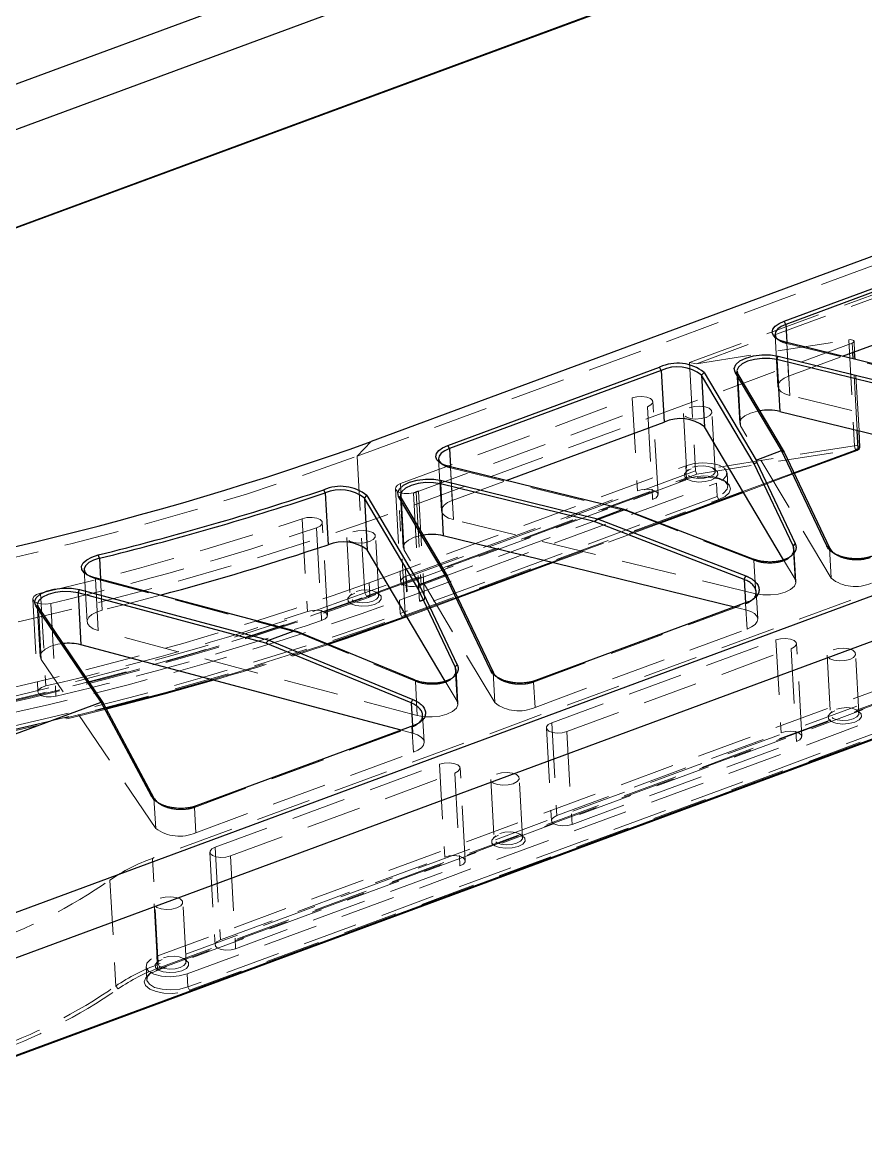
# Model space of a CAD drawing. Header units: millimetres. Extents: x 0 to 420, y 0 to 298.
# Drawn here: x 352.76 to 372.23, y 233.43 to 259.08 of the extents above; entities that cross this region are included whole.
import ezdxf

# ---------------------------------------------------------------- set-up
doc = ezdxf.new("R2010")
doc.units = ezdxf.units.MM
doc.linetypes.add('HIDDEN', pattern=[1.905, 1.27, -0.635])

msp = doc.modelspace()

# ---------------------------------------------------------------- linework, layer by layer
at = {"color": 7, "linetype": 'Continuous', "lineweight": 25}
for p, q in [((350.11822, 256.73573), (389.04266, 271.11281)), ((389.10889, 270.0835), (347.67504, 254.77955)), ((389.1993, 267.84489), (347.76545, 252.54093)), ((347.7976, 252.57425), (389.23145, 267.8782)), ((396.44587, 262.56396), (360.80867, 249.40105)), ((370.34701, 252.18222), (375.24096, 253.98984)), ((375.27906, 253.91604), (370.38512, 252.10842)), ((371.69553, 251.37171), (375.34554, 252.71988)), ((370.38512, 252.10842), (370.34701, 252.18222)), ((350.11822, 237.62168), (389.04266, 251.99876)), ((370.38512, 252.10842), (370.40854, 251.68696)), ((374.39612, 250.7102), (370.37642, 251.69483)), ((371.94081, 251.31163), (371.93261, 251.45928)), ((371.98489, 251.30083), (371.97521, 251.47502)), ((370.18065, 251.2951), (370.21013, 251.37273)), ((370.18065, 251.2951), (370.24713, 250.09894)), ((373.75295, 250.42007), (370.18065, 251.2951)), ((370.21013, 251.37273), (373.78583, 250.49686)), ((389.10889, 250.96946), (347.67504, 235.6655)), ((362.58014, 249.31346), (367.47308, 251.12071)), ((367.51119, 251.04691), (362.61825, 249.23966)), ((367.51119, 251.04691), (367.47308, 251.12071)), ((367.51119, 251.04691), (367.57766, 249.85074)), ((368.44247, 250.93793), (368.49749, 251.00083)), ((368.44247, 250.93793), (368.50895, 249.74176)), ((369.65906, 248.89009), (368.44247, 250.93793)), ((368.49749, 251.00083), (369.70051, 248.97583)), ((370.28526, 249.20389), (369.21513, 251.00522)), ((369.2761, 250.961), (369.21513, 251.00522)), ((369.2761, 250.961), (370.34522, 249.16139)), ((370.24713, 250.09894), (376.96938, 248.45232)), ((363.92851, 248.5029), (367.57766, 249.85074)), ((370.33234, 246.67251), (368.50895, 249.74176)), ((372.05648, 249.2304), (372.03251, 249.66161)), ((372.09777, 249.26969), (372.07659, 249.65081)), ((362.61825, 249.23966), (362.58014, 249.31346)), ((362.61825, 249.23966), (362.64167, 248.8182)), ((369.70051, 248.97583), (370.28827, 249.19293)), ((370.28827, 249.19293), (370.28526, 249.20389)), ((370.28526, 249.20389), (370.34522, 249.16139)), ((371.33146, 246.99362), (370.28827, 249.19293)), ((370.34522, 249.16139), (371.39365, 246.95107)), ((370.57248, 248.68228), (372.05648, 249.2304)), ((372.02432, 249.19709), (370.58114, 248.66403)), ((372.02432, 249.19709), (372.05648, 249.2304)), ((372.03597, 249.20354), (372.08558, 249.24653)), ((369.71342, 248.92178), (369.65906, 248.89009)), ((370.55596, 246.9992), (369.65906, 248.89009)), ((369.70051, 248.97583), (369.71342, 248.92178)), ((369.71342, 248.92178), (370.60109, 247.05036)), ((389.1993, 248.73084), (347.76545, 233.42688)), ((347.7976, 233.4602), (389.23145, 248.76416)), ((366.62881, 247.84128), (362.6095, 248.82608)), ((362.41099, 248.42701), (362.44048, 248.50464)), ((362.41099, 248.42701), (362.47747, 247.23085)), ((365.96438, 247.55637), (362.41099, 248.42701)), ((362.44048, 248.50464), (366.0382, 247.62313)), ((359.75243, 248.21599), (359.71706, 248.29076)), ((359.75243, 248.21599), (359.8189, 247.01983)), ((360.65633, 248.09744), (360.71135, 248.16035)), ((360.65633, 248.09744), (360.72281, 246.90127)), ((361.89062, 246.02075), (360.65633, 248.09744)), ((360.71135, 248.16035), (361.93207, 246.10649)), ((362.52268, 246.32464), (361.44544, 248.13711)), ((361.50641, 248.0929), (361.44544, 248.13711)), ((361.50641, 248.0929), (362.57038, 246.30276)), ((367.45465, 247.53068), (369.39643, 248.24789)), ((369.40688, 248.23031), (367.48303, 247.51972)), ((366.0382, 247.62313), (366.62881, 247.84128)), ((366.71751, 247.81522), (366.62881, 247.84128)), ((365.96438, 247.55637), (366.03864, 247.6229)), ((366.0382, 247.62313), (366.03864, 247.6229)), ((366.03864, 247.6229), (369.46135, 246.3017)), ((369.62901, 246.69135), (366.71751, 247.81522)), ((369.4247, 246.22065), (365.96438, 247.55637)), ((369.19866, 245.58403), (362.47747, 247.23085)), ((362.52336, 243.87185), (360.72281, 246.90127)), ((370.60109, 247.05036), (370.55596, 246.9992)), ((370.55596, 246.9992), (370.56353, 246.86298)), ((371.33146, 246.99362), (371.39365, 246.95107)), ((354.53787, 246.70853), (354.51009, 246.78549)), ((354.53787, 246.70853), (354.56467, 246.22622)), ((362.803, 245.81255), (364.98169, 246.61727)), ((365.01659, 246.60872), (362.81166, 245.79431)), ((361.93207, 246.10649), (362.52268, 246.32464)), ((362.52291, 246.32434), (362.52268, 246.32464)), ((363.5668, 244.1245), (362.52291, 246.32434)), ((362.52291, 246.32434), (362.57038, 246.30276)), ((362.57038, 246.30276), (363.62574, 244.07875)), ((369.4247, 246.22065), (369.46135, 246.3017)), ((359.03319, 245.03577), (354.40776, 246.26802)), ((361.94498, 246.05245), (361.89062, 246.02075)), ((361.93207, 246.10649), (361.94498, 246.05245)), ((361.94498, 246.05245), (362.79927, 244.25218)), ((369.4247, 246.22065), (369.45482, 245.67865)), ((354.04362, 245.9086), (354.07475, 245.98581)), ((354.04362, 245.9086), (354.1101, 244.71244)), ((358.3792, 244.75357), (354.04362, 245.9086)), ((354.07475, 245.98581), (358.44975, 244.82027)), ((362.75414, 244.20101), (361.89062, 246.02075)), ((354.57537, 243.38923), (353.06746, 245.61376)), ((353.12791, 245.57038), (353.06746, 245.61376)), ((353.12791, 245.57038), (354.62222, 243.3659)), ((369.49738, 245.69437), (364.603, 243.88659)), ((361.5674, 245.33473), (361.59956, 245.36805)), ((361.63832, 245.36093), (361.5674, 245.33473)), ((361.59956, 245.36805), (361.59599, 245.43214)), ((361.59956, 245.36805), (361.62787, 245.37851)), ((358.44975, 244.82027), (359.03319, 245.03577)), ((359.12077, 245.00819), (359.03319, 245.03577)), ((361.80942, 243.90022), (359.12077, 245.00819)), ((358.3792, 244.75357), (358.45011, 244.82008)), ((361.73848, 243.36924), (358.3792, 244.75357)), ((358.44975, 244.82027), (358.45011, 244.82008)), ((358.45011, 244.82008), (361.77666, 243.44923)), ((361.50467, 242.74246), (354.1101, 244.71244)), ((362.79927, 244.25218), (362.75414, 244.20101)), ((362.75414, 244.20101), (362.76171, 244.0648)), ((363.5668, 244.1245), (363.62574, 244.07875)), ((351.68548, 242.32182), (354.57537, 243.38923)), ((354.57557, 243.38898), (354.57537, 243.38923)), ((355.74002, 241.21955), (354.57557, 243.38898)), ((354.57557, 243.38898), (354.62222, 243.3659)), ((354.62222, 243.3659), (355.79813, 241.17512)), ((361.73848, 243.36924), (361.77666, 243.44923)), ((361.73848, 243.36924), (361.76791, 242.83969)), ((361.79439, 242.84948), (356.76976, 240.99358)), ((355.74002, 241.21955), (355.79813, 241.17512))]:
    msp.add_line(p, q, dxfattribs=at)
at = {"color": 7, "linetype": 'HIDDEN', "lineweight": 18}
for p, q in [((360.48714, 249.0679), (396.12434, 262.23081)), ((396.16105, 261.57024), (368.16432, 251.2294)), ((368.3238, 251.20043), (396.19915, 261.49643)), ((387.9713, 251.68065), (355.76131, 239.78361)), ((371.92055, 251.67629), (361.46363, 247.81393)), ((368.3238, 251.20043), (371.83769, 251.75245)), ((370.13734, 251.87269), (370.20382, 250.67652)), ((370.17138, 251.77992), (370.22545, 251.74269)), ((370.41186, 251.66533), (370.37642, 251.69483)), ((370.40854, 251.68696), (370.45159, 250.91226)), ((371.83769, 251.75245), (371.97362, 249.30657)), ((371.93261, 251.45928), (371.92055, 251.67629)), ((371.97521, 251.47502), (371.96184, 251.71558)), ((370.41186, 251.66533), (374.46601, 250.67227)), ((370.41186, 251.66533), (370.47833, 250.46917)), ((368.16432, 251.2294), (368.30322, 248.72996)), ((368.16432, 251.2294), (368.3238, 251.20043)), ((370.45159, 250.91226), (371.69553, 251.37171)), ((372.03251, 249.66161), (371.94081, 251.31163)), ((372.07659, 249.65081), (371.98489, 251.30083)), ((369.25701, 251.02116), (369.32349, 249.825)), ((369.2761, 250.961), (369.34258, 249.76484)), ((361.49133, 248.43499), (366.84145, 250.40966)), ((366.84145, 250.40966), (366.96051, 248.26728)), ((377.4625, 248.75839), (370.47833, 250.46917)), ((361.84768, 248.23445), (367.19265, 250.20719)), ((367.19265, 250.20719), (367.31172, 248.0648)), ((367.43561, 248.18267), (367.31654, 250.32505)), ((368.02223, 250.05394), (368.09863, 248.67924)), ((368.75761, 248.71587), (368.68121, 250.09056)), ((371.43281, 246.24644), (369.34258, 249.76484)), ((355.86173, 237.52361), (388.26968, 249.49377)), ((360.80867, 249.40105), (360.48714, 249.0679)), ((388.2544, 249.15695), (355.84644, 237.18679)), ((355.8786, 237.22011), (388.28655, 249.19027)), ((388.10723, 249.23476), (355.89725, 237.33772)), ((355.93535, 237.26392), (388.14534, 249.16096)), ((356.56433, 237.11873), (389.03476, 249.11197)), ((371.97362, 249.30657), (368.30322, 248.72996)), ((368.33198, 248.6527), (371.99118, 249.22755)), ((371.99118, 249.22755), (371.97362, 249.30657)), ((360.66276, 245.90788), (360.48714, 249.0679)), ((362.37047, 249.00393), (362.43695, 247.80776)), ((362.40451, 248.91115), (362.45859, 248.87392)), ((389.05162, 248.80846), (356.5812, 236.81523)), ((356.6193, 236.74143), (389.08973, 248.73466)), ((368.30322, 248.72996), (360.66276, 245.90788)), ((360.70087, 245.83408), (368.33198, 248.6527)), ((360.76299, 246.14391), (368.07979, 248.84643)), ((362.64493, 248.79659), (362.6095, 248.82608)), ((362.64167, 248.8182), (362.68473, 248.0435)), ((362.64493, 248.79659), (366.70958, 247.80067)), ((362.64493, 248.79659), (362.71141, 247.60042)), ((368.07979, 248.84643), (368.09666, 248.54293)), ((368.13887, 248.75567), (368.08925, 248.71268)), ((368.33198, 248.6527), (368.30322, 248.72996)), ((368.76322, 248.75014), (368.70915, 248.78737)), ((369.04704, 248.37378), (369.03017, 248.67729)), ((369.39643, 248.24789), (370.57248, 248.68228)), ((370.58114, 248.66403), (369.40688, 248.23031)), ((368.06451, 248.50961), (360.74771, 245.80709)), ((360.77986, 245.8404), (368.09666, 248.54293)), ((361.46559, 245.73903), (368.78239, 248.44156)), ((361.49133, 248.43499), (361.61039, 246.29261)), ((362.68473, 248.0435), (363.92851, 248.5029)), ((368.09666, 248.54293), (368.06451, 248.50961)), ((368.78239, 248.44156), (368.79926, 248.13805)), ((369.013, 248.46656), (368.95892, 248.50379)), ((361.37249, 248.31903), (361.49155, 246.17664)), ((368.79926, 248.13805), (361.48246, 245.43553)), ((361.4873, 248.15309), (361.55378, 246.95692)), ((361.50641, 248.0929), (361.57289, 246.89673)), ((361.62077, 246.29644), (366.96051, 248.26728)), ((361.78843, 248.21685), (361.90749, 246.07446)), ((361.84768, 248.23445), (361.96674, 246.09207)), ((361.90594, 248.26196), (362.04485, 245.76251)), ((368.83737, 248.06425), (368.79926, 248.13805)), ((361.52056, 245.36172), (368.83737, 248.06425)), ((361.96674, 246.09207), (367.31172, 248.0648)), ((359.22146, 247.62303), (359.34052, 245.48065)), ((361.59599, 245.43214), (361.46363, 247.81393)), ((369.69447, 245.88944), (362.71141, 247.60042)), ((366.71751, 247.81522), (366.70958, 247.80067)), ((366.70958, 247.80067), (369.65136, 246.66512)), ((359.54863, 247.41208), (359.6677, 245.2697)), ((359.80365, 245.39182), (359.68458, 247.5342)), ((364.98169, 246.61727), (367.45465, 247.53068)), ((367.48303, 247.51972), (365.01659, 246.60872)), ((360.25207, 247.18611), (360.32847, 245.81142)), ((360.98746, 245.84804), (360.91106, 247.22274)), ((363.66473, 243.3772), (361.57289, 246.89673)), ((370.56353, 246.86298), (370.59907, 246.22353)), ((370.61816, 246.16337), (370.57505, 246.93906)), ((371.39365, 246.95107), (371.43281, 246.24644)), ((369.62901, 246.69135), (369.65136, 246.66512)), ((369.65136, 246.66512), (369.69447, 245.88944)), ((370.59907, 246.22353), (370.33234, 246.67251)), ((354.18679, 246.44125), (354.25327, 245.24508)), ((354.22083, 246.34848), (354.2749, 246.31125)), ((361.63024, 245.93554), (361.61039, 246.29261)), ((361.62077, 246.29644), (361.64061, 245.93937)), ((354.44484, 246.2381), (354.40776, 246.26802)), ((354.44484, 246.2381), (359.11366, 244.99429)), ((354.44484, 246.2381), (354.51132, 245.04194)), ((354.56467, 246.22622), (354.60435, 245.51237)), ((360.76299, 246.14391), (360.77986, 245.8404)), ((361.90749, 246.07446), (361.92734, 245.7174)), ((352.99891, 245.76903), (353.11797, 243.62665)), ((353.18051, 245.90414), (353.29957, 243.76176)), ((360.36871, 245.88785), (360.3191, 245.84486)), ((360.70087, 245.83408), (360.66276, 245.90788)), ((360.77986, 245.8404), (360.74771, 245.80709)), ((360.99307, 245.88231), (360.93899, 245.91954)), ((361.62787, 245.37851), (362.803, 245.81255)), ((361.63024, 245.93554), (361.64061, 245.93937)), ((362.81166, 245.79431), (361.63832, 245.36093)), ((369.73815, 245.31175), (369.70361, 245.93328)), ((353.10352, 245.63887), (353.17, 244.44271)), ((353.12791, 245.57038), (353.19439, 244.37421)), ((353.41638, 245.66721), (353.53544, 243.52483)), ((361.46559, 245.73903), (361.48246, 245.43553)), ((364.56354, 243.85235), (369.45791, 245.66014)), ((369.46369, 245.51909), (369.19866, 245.58403)), ((369.45482, 245.67865), (369.46369, 245.51909)), ((369.49738, 245.69437), (369.45791, 245.66014)), ((369.45791, 245.66014), (369.49038, 245.07602)), ((361.52056, 245.36172), (361.48246, 245.43553)), ((361.87713, 243.07963), (354.51132, 245.04194)), ((359.12077, 245.00819), (359.11366, 244.99429)), ((364.596, 243.26824), (369.49038, 245.07602)), ((359.11366, 244.99429), (361.833, 243.87367)), ((364.98084, 242.9121), (370.15943, 244.82485)), ((370.15943, 244.82485), (370.27849, 242.68247)), ((365.33214, 242.70966), (370.51073, 244.62241)), ((370.51073, 244.62241), (370.62979, 242.48003)), ((370.75368, 242.5979), (370.63462, 244.74028)), ((372.0753, 243.13131), (371.9989, 244.50601)), ((355.837, 240.4757), (353.19439, 244.37421)), ((371.33992, 244.46938), (371.41632, 243.09469)), ((362.76171, 244.0648), (362.79812, 243.40955)), ((362.81723, 243.34936), (362.7731, 244.14343)), ((363.62574, 244.07875), (363.66473, 243.3772)), ((361.80942, 243.90022), (361.833, 243.87367)), ((361.833, 243.87367), (361.87713, 243.07963)), ((362.79812, 243.40955), (362.52336, 243.87185)), ((364.603, 243.88659), (364.56354, 243.85235)), ((364.56354, 243.85235), (364.596, 243.26824)), ((362.0354, 242.46668), (362.00082, 243.08881)), ((371.45656, 243.17112), (371.40695, 243.12813)), ((372.08091, 243.16558), (372.02684, 243.20281)), ((356.7305, 240.95974), (361.75513, 242.81563)), ((361.77735, 242.66982), (361.50467, 242.74246)), ((361.79439, 242.84948), (361.75513, 242.81563)), ((361.75513, 242.81563), (361.78762, 242.23094)), ((361.76791, 242.83969), (361.77735, 242.66982)), ((364.85695, 242.79423), (364.97602, 240.65185)), ((364.98084, 242.9121), (365.09991, 240.76971)), ((365.33214, 242.70966), (365.4512, 240.56728)), ((365.09991, 240.76971), (370.27849, 242.68247)), ((365.4512, 240.56728), (370.62979, 242.48003)), ((356.76299, 240.37505), (361.78762, 242.23094)), ((357.21296, 240.04296), (362.39155, 241.95572)), ((362.39155, 241.95572), (362.51061, 239.81334)), ((357.56426, 239.84052), (362.74285, 241.75328)), ((362.74285, 241.75328), (362.86191, 239.6109)), ((362.9858, 239.72876), (362.86674, 241.87115)), ((363.57204, 241.60025), (363.64844, 240.22555)), ((364.30742, 240.26218), (364.23102, 241.63687)), ((355.79813, 241.17512), (355.837, 240.4757)), ((356.76976, 240.99358), (356.7305, 240.95974)), ((356.7305, 240.95974), (356.76299, 240.37505)), ((363.68868, 240.30198), (363.63907, 240.25899)), ((364.31303, 240.29645), (364.25896, 240.33368)), ((357.08908, 239.9251), (357.20814, 237.78271)), ((357.21296, 240.04296), (357.33203, 237.90058)), ((355.89725, 237.33772), (355.76131, 239.78361)), ((357.33203, 237.90058), (362.51061, 239.81334)), ((357.56426, 239.84052), (357.68333, 237.69814)), ((357.68333, 237.69814), (362.86191, 239.6109)), ((354.78139, 239.28326), (354.91733, 236.83737)), ((355.80416, 238.73112), (355.88056, 237.35642)), ((356.53954, 237.39304), (356.46315, 238.76774)), ((355.86173, 237.52361), (355.8786, 237.22011)), ((355.9208, 237.43285), (355.87119, 237.38986)), ((355.89725, 237.33772), (355.93535, 237.26392)), ((356.54516, 237.42731), (356.49108, 237.46454)), ((355.61395, 237.28788), (355.63082, 236.98437)), ((355.70399, 237.12334), (355.65437, 237.08035)), ((355.8786, 237.22011), (355.84644, 237.18679)), ((356.56433, 237.11873), (356.5812, 236.81523)), ((354.91733, 236.83737), (354.97013, 236.77107)), ((356.5812, 236.81523), (356.6193, 236.74143))]:
    msp.add_line(p, q, dxfattribs=at)
at = {"color": 7, "linetype": 'Continuous', "lineweight": 25, "flags": 128}
for points in [[(370.37642, 251.69483), (370.25364, 251.73524), (370.15902, 251.78881), (370.09811, 251.85241), (370.07449, 251.92229), (370.08955, 251.99436), (370.14239, 252.06438), (370.22993, 252.12825), (370.34701, 252.18222)], [(370.38512, 252.10842), (370.27868, 252.05936), (370.1991, 252.00129), (370.15106, 251.93763), (370.13737, 251.87212), (370.15885, 251.80859), (370.20088, 251.76144)], [(369.21513, 251.00522), (369.1946, 251.09221), (369.23278, 251.18061), (369.32625, 251.26254), (369.46668, 251.3307), (369.64157, 251.37901), (369.8353, 251.40316), (370.03063, 251.401), (370.21013, 251.37273)], [(370.18065, 251.2951), (370.01747, 251.32081), (369.8399, 251.32277), (369.66377, 251.30081), (369.50479, 251.2569), (369.37712, 251.19494), (369.29215, 251.12045), (369.25745, 251.04009), (369.2761, 250.961)], [(362.6095, 248.82608), (362.48673, 248.8665), (362.39213, 248.92007), (362.33123, 248.98367), (362.30762, 249.05354), (362.32269, 249.12561), (362.37553, 249.19563), (362.46306, 249.2595), (362.58014, 249.31346)], [(362.61825, 249.23966), (362.51181, 249.1906), (362.43224, 249.13254), (362.3842, 249.06888), (362.37051, 249.00337), (362.39197, 248.93984), (362.43401, 248.89268)], [(372.03597, 249.20354), (372.03389, 249.20193), (372.02432, 249.19709)], [(361.44544, 248.13711), (361.42489, 248.22411), (361.46306, 248.31252), (361.55653, 248.39446), (361.69697, 248.46262), (361.87187, 248.51093), (362.06563, 248.53508), (362.26097, 248.53292), (362.44048, 248.50464)], [(362.41099, 248.42701), (362.2478, 248.45273), (362.07022, 248.45469), (361.89408, 248.43274), (361.73508, 248.38882), (361.6074, 248.32685), (361.52243, 248.25236), (361.48773, 248.17199), (361.50641, 248.0929)], [(354.40776, 246.26802), (354.27945, 246.31465), (354.18594, 246.37603), (354.13369, 246.44793), (354.12633, 246.52537), (354.16436, 246.603), (354.24515, 246.67545), (354.36311, 246.73772), (354.51009, 246.78549)], [(354.53787, 246.70853), (354.40425, 246.6651), (354.29701, 246.6085), (354.22356, 246.54263), (354.18899, 246.47206), (354.19569, 246.40166), (354.24318, 246.3363), (354.25033, 246.33)], [(353.06746, 245.61376), (353.04057, 245.70256), (353.07569, 245.79354), (353.1695, 245.87814), (353.31319, 245.94841), (353.49324, 245.99772), (353.6927, 246.02144), (353.89281, 246.01734), (354.07475, 245.98581)], [(354.04362, 245.9086), (353.87822, 245.93727), (353.6963, 245.941), (353.51498, 245.91943), (353.3513, 245.8746), (353.22067, 245.81073), (353.13539, 245.73382), (353.10346, 245.65111), (353.12791, 245.57038)], [(359.79008, 244.73237), (360.26291, 244.89234), (361.59956, 245.36805)], [(361.5674, 245.33473), (360.23273, 244.85973), (359.82025, 244.71994)], [(354.68454, 243.2498), (356.04617, 243.60426), (357.13195, 243.90739)], [(357.17483, 243.89597), (356.02218, 243.57353), (354.69622, 243.22803)]]:
    msp.add_lwpolyline(points, dxfattribs=at)
at = {"color": 7, "linetype": 'HIDDEN', "lineweight": 18, "flags": 128}
for points in [[(371.92055, 251.67629), (371.94447, 251.68839), (371.95867, 251.70304), (371.96146, 251.71852), (371.95253, 251.733), (371.93291, 251.74476), (371.90494, 251.75243), (371.87189, 251.7551), (371.83769, 251.75245)], [(370.45159, 250.91226), (370.34515, 250.86319), (370.26558, 250.80513), (370.21754, 250.74147), (370.20385, 250.67595), (370.22532, 250.61242), (370.28069, 250.55461), (370.36671, 250.50591), (370.47833, 250.46917)], [(366.84145, 250.40966), (366.94772, 250.43625), (367.06454, 250.44338), (367.17412, 250.42996), (367.25979, 250.39805), (367.3085, 250.35249), (367.31285, 250.30022), (367.27217, 250.2492), (367.19265, 250.20719)], [(368.1585, 250.18359), (368.2754, 250.21286), (368.40391, 250.22072), (368.52447, 250.20598), (368.61874, 250.17088), (368.67235, 250.12076), (368.67715, 250.06326), (368.63241, 250.00713), (368.54493, 249.96091), (368.42804, 249.93164), (368.29953, 249.92378), (368.17896, 249.93852), (368.0847, 249.97362), (368.03108, 250.02374), (368.02628, 250.08124), (368.07103, 250.13737), (368.1585, 250.18359)], [(369.34258, 249.76484), (369.32392, 249.84392), (369.35863, 249.92429), (369.4436, 249.99877), (369.57127, 250.06073), (369.73025, 250.10465), (369.7797, 250.11332)], [(372.09777, 249.26969), (372.09739, 249.27263), (372.08846, 249.28711), (372.06884, 249.29888), (372.04087, 249.30655), (372.00783, 249.30922), (371.97362, 249.30657)], [(371.99118, 249.22755), (372.00486, 249.22861), (372.01808, 249.22754), (372.02927, 249.22448), (372.03712, 249.21977), (372.04069, 249.21398), (372.03957, 249.20779), (372.03597, 249.20354)], [(340.58981, 244.90006), (342.11575, 245.03495), (343.63466, 245.19631), (345.14421, 245.38388), (346.6421, 245.5974), (348.12602, 245.83652), (349.5937, 246.10088), (351.04289, 246.39007), (352.47136, 246.70365), (353.87693, 247.04114), (355.25743, 247.40203), (356.61076, 247.78575), (357.93483, 248.19172), (359.22762, 248.61933), (360.48714, 249.0679)], [(368.07979, 248.84643), (368.26703, 248.89556), (368.47405, 248.91434), (368.67589, 248.90051), (368.84821, 248.85574), (368.97021, 248.78544), (369.02719, 248.69807), (369.01227, 248.60418), (368.92726, 248.5151), (368.78239, 248.44156)], [(368.20275, 248.77558), (368.09937, 248.72096), (368.04649, 248.65462), (368.05216, 248.58666), (368.11552, 248.52744), (368.22693, 248.48595), (368.36942, 248.46853), (368.52129, 248.47782), (368.65944, 248.51241), (368.76282, 248.56703), (368.8157, 248.63337), (368.81003, 248.70133), (368.74666, 248.76055), (368.63526, 248.80204), (368.49277, 248.81946), (368.34089, 248.81017), (368.20275, 248.77558)], [(368.09666, 248.54293), (368.2839, 248.59205), (368.49092, 248.61083), (368.69276, 248.59701), (368.86508, 248.55224), (368.98708, 248.48193), (369.04406, 248.39457), (369.02914, 248.30068), (368.94412, 248.21159), (368.79926, 248.13805)], [(368.2349, 248.8089), (368.35179, 248.83816), (368.48031, 248.84602), (368.60087, 248.83128), (368.69514, 248.79618), (368.74875, 248.74606), (368.75355, 248.68856), (368.70881, 248.63243), (368.62133, 248.58621), (368.50444, 248.55695), (368.37593, 248.54908), (368.25536, 248.56383), (368.1611, 248.59893), (368.10748, 248.64904), (368.10268, 248.70654), (368.14743, 248.76268), (368.2349, 248.8089)], [(361.78843, 248.21685), (361.68321, 248.2017), (361.57655, 248.20389), (361.48224, 248.22312), (361.41248, 248.25692), (361.3763, 248.3009), (361.37838, 248.34939), (361.41845, 248.3961), (361.49133, 248.43499)], [(368.83737, 248.06425), (368.98348, 248.1361), (369.07747, 248.22272), (369.11012, 248.31562), (369.07825, 248.40572), (368.98498, 248.48418), (368.83943, 248.54334), (368.65585, 248.5774), (368.45221, 248.58303), (368.24845, 248.55967), (368.06451, 248.50961)], [(366.96051, 248.26728), (367.06679, 248.29387), (367.1836, 248.30099), (367.29318, 248.28758), (367.37885, 248.25566), (367.42757, 248.21011), (367.43191, 248.15784), (367.39123, 248.10682), (367.31172, 248.0648)], [(362.68473, 248.0435), (362.57829, 247.99444), (362.49872, 247.93637), (362.45067, 247.87272), (362.43698, 247.80721), (362.45845, 247.74368), (362.5138, 247.68587), (362.59981, 247.63716), (362.71141, 247.60042)], [(359.22146, 247.62303), (359.32998, 247.64738), (359.44688, 247.65197), (359.55437, 247.63609), (359.63608, 247.60217), (359.67957, 247.55536), (359.67823, 247.5028), (359.63225, 247.45249), (359.54863, 247.41208)], [(360.38835, 247.31577), (360.50524, 247.34503), (360.63375, 247.3529), (360.75432, 247.33815), (360.84859, 247.30305), (360.9022, 247.25294), (360.907, 247.19544), (360.86226, 247.1393), (360.77478, 247.09309), (360.65789, 247.06382), (360.52938, 247.05596), (360.40881, 247.0707), (360.31454, 247.1058), (360.26093, 247.15592), (360.25613, 247.21342), (360.30087, 247.26955), (360.38835, 247.31577)], [(361.57289, 246.89673), (361.55421, 246.97582), (361.5889, 247.0562), (361.67388, 247.13069), (361.80156, 247.19266), (361.96055, 247.23657), (362.01019, 247.24527)], [(354.25033, 246.33), (354.32819, 246.28049), (354.44484, 246.2381)], [(361.90749, 246.07446), (361.80228, 246.05932), (361.69561, 246.0615), (361.6013, 246.08074), (361.53154, 246.11454), (361.49536, 246.15852), (361.49744, 246.20701), (361.53751, 246.25371), (361.61039, 246.29261)], [(370.59907, 246.22353), (370.61773, 246.14444), (370.58302, 246.06407), (370.49804, 245.98959), (370.37036, 245.92763), (370.21136, 245.88371), (370.03523, 245.86176), (369.85765, 245.86373), (369.69447, 245.88944)], [(360.66276, 245.90788), (359.40324, 245.45931), (358.11045, 245.03171), (356.78638, 244.62574), (355.43305, 244.24201), (354.05255, 243.88113), (352.64698, 243.54364), (351.21851, 243.23005), (349.76932, 242.94086), (348.30164, 242.6765), (346.81772, 242.43738), (345.31983, 242.22387), (343.81028, 242.03629), (342.29137, 241.87493), (340.76543, 241.74004)], [(340.77308, 241.65986), (342.30135, 241.79496), (343.82259, 241.95656), (345.33445, 242.14443), (346.83464, 242.35827), (348.32083, 242.59775), (349.79076, 242.86252), (351.24216, 243.15215), (352.67282, 243.46621), (354.08054, 243.80422), (355.46316, 244.16566), (356.81855, 244.54997), (358.14465, 244.95657), (359.43942, 245.38482), (360.70087, 245.83408)], [(353.41638, 245.66721), (353.30199, 245.65128), (353.18707, 245.65581), (353.0891, 245.68011), (353.023, 245.72048), (352.99884, 245.77078), (353.02028, 245.82335), (353.08408, 245.87018), (353.18051, 245.90414)], [(355.9444, 245.85865), (355.27787, 245.68308), (354.60435, 245.51237)], [(360.4326, 245.90776), (360.32921, 245.85314), (360.27634, 245.7868), (360.28201, 245.71884), (360.34537, 245.65961), (360.45678, 245.61813), (360.59926, 245.60071), (360.75114, 245.61), (360.88929, 245.64459), (360.99267, 245.69921), (361.04555, 245.76555), (361.03987, 245.8335), (360.97651, 245.89273), (360.86511, 245.93421), (360.72262, 245.95164), (360.57074, 245.94235), (360.4326, 245.90776)], [(360.46475, 245.94107), (360.58164, 245.97034), (360.71015, 245.9782), (360.83072, 245.96346), (360.92498, 245.92836), (360.9786, 245.87824), (360.9834, 245.82074), (360.93866, 245.76461), (360.85118, 245.71839), (360.73429, 245.68912), (360.60578, 245.68126), (360.48521, 245.696), (360.39094, 245.7311), (360.33733, 245.78122), (360.33253, 245.83872), (360.37727, 245.89485), (360.46475, 245.94107)], [(354.51132, 245.04194), (354.39467, 245.08433), (354.30966, 245.14013), (354.26216, 245.2055), (354.25547, 245.2759), (354.29004, 245.34647), (354.36349, 245.41233), (354.47072, 245.46894), (354.60435, 245.51237)], [(369.46369, 245.51909), (369.57529, 245.48235), (369.6613, 245.43365), (369.71666, 245.37584), (369.73812, 245.31231), (369.72443, 245.2468), (369.67639, 245.18314), (369.59681, 245.12508), (369.49038, 245.07602)], [(359.34052, 245.48065), (359.44904, 245.505), (359.56594, 245.50958), (359.67343, 245.49371), (359.75514, 245.45978), (359.79864, 245.41298), (359.79729, 245.36042), (359.75131, 245.3101), (359.6677, 245.2697)], [(370.15943, 244.82485), (370.26569, 244.85146), (370.38252, 244.85861), (370.49213, 244.8452), (370.57782, 244.81329), (370.62656, 244.76773), (370.63093, 244.71546), (370.59025, 244.66443), (370.51073, 244.62241)], [(353.6912, 244.73939), (353.58145, 244.72327), (353.41778, 244.67844), (353.28715, 244.61456), (353.20186, 244.53765), (353.16994, 244.45494), (353.19439, 244.37421)], [(371.4762, 244.59904), (371.59309, 244.6283), (371.7216, 244.63616), (371.84217, 244.62142), (371.93643, 244.58632), (371.99005, 244.5362), (371.99485, 244.4787), (371.9501, 244.42257), (371.86263, 244.37635), (371.74573, 244.34709), (371.61722, 244.33922), (371.49666, 244.35397), (371.40239, 244.38907), (371.34878, 244.43918), (371.34398, 244.49668), (371.38872, 244.55282), (371.4762, 244.59904)], [(353.53544, 243.52483), (353.42106, 243.5089), (353.30613, 243.51343), (353.20816, 243.53773), (353.14206, 243.5781), (353.1179, 243.6284), (353.13935, 243.68096), (353.20314, 243.72779), (353.29957, 243.76176)], [(362.79812, 243.40955), (362.81668, 243.32935), (362.78042, 243.24793), (362.69265, 243.17275), (362.56141, 243.1107), (362.39874, 243.06746), (362.21952, 243.047), (362.04017, 243.05118), (361.87713, 243.07963)], [(371.52044, 243.19102), (371.41706, 243.1364), (371.36418, 243.07006), (371.36986, 243.00211), (371.43322, 242.94288), (371.54462, 242.9014), (371.68711, 242.88398), (371.83899, 242.89327), (371.97713, 242.92785), (372.08051, 242.98248), (372.13339, 243.04881), (372.12772, 243.11677), (372.06436, 243.176), (371.95295, 243.21748), (371.81047, 243.2349), (371.65859, 243.22561), (371.52044, 243.19102)], [(371.5526, 243.22434), (371.66949, 243.25361), (371.798, 243.26147), (371.91857, 243.24673), (372.01283, 243.21163), (372.06645, 243.16151), (372.07125, 243.10401), (372.0265, 243.04788), (371.93903, 243.00166), (371.82213, 242.97239), (371.69362, 242.96453), (371.57306, 242.97927), (371.47879, 243.01437), (371.42518, 243.06449), (371.42038, 243.12199), (371.46512, 243.17812), (371.5526, 243.22434)], [(365.33214, 242.70966), (365.22588, 242.68305), (365.10905, 242.6759), (364.99944, 242.68931), (364.91375, 242.72122), (364.86501, 242.76678), (364.86064, 242.81905), (364.90132, 242.87008), (364.98084, 242.9121)], [(370.27849, 242.68247), (370.38476, 242.70908), (370.50159, 242.71622), (370.61119, 242.70282), (370.69689, 242.67091), (370.74563, 242.62535), (370.74999, 242.57308), (370.70932, 242.52205), (370.62979, 242.48003)], [(361.77735, 242.66982), (361.8842, 242.63207), (361.96565, 242.58306), (362.01707, 242.52555), (362.03555, 242.46281), (362.02005, 242.39841), (361.97143, 242.33599), (361.89246, 242.27909), (361.78762, 242.23094)], [(362.39155, 241.95572), (362.49781, 241.98233), (362.61464, 241.98947), (362.72425, 241.97607), (362.80995, 241.94416), (362.85869, 241.8986), (362.86305, 241.84633), (362.82237, 241.7953), (362.74285, 241.75328)], [(363.70832, 241.7299), (363.82521, 241.75917), (363.95372, 241.76703), (364.07429, 241.75229), (364.16855, 241.71719), (364.22217, 241.66707), (364.22697, 241.60957), (364.18222, 241.55344), (364.09475, 241.50722), (363.97786, 241.47795), (363.84934, 241.47009), (363.72878, 241.48483), (363.63451, 241.51993), (363.5809, 241.57005), (363.5761, 241.62755), (363.62084, 241.68368), (363.70832, 241.7299)], [(365.4512, 240.56728), (365.34494, 240.54067), (365.22811, 240.53352), (365.11851, 240.54692), (365.03281, 240.57883), (364.98407, 240.62439), (364.9797, 240.67667), (365.02038, 240.7277), (365.09991, 240.76971)], [(363.78472, 240.35521), (363.90161, 240.38447), (364.03012, 240.39233), (364.15069, 240.37759), (364.24495, 240.34249), (364.29857, 240.29238), (364.30337, 240.23487), (364.25862, 240.17874), (364.17115, 240.13252), (364.05425, 240.10326), (363.92574, 240.0954), (363.80518, 240.11014), (363.71091, 240.14524), (363.6573, 240.19535), (363.6525, 240.25286), (363.69724, 240.30899), (363.78472, 240.35521)], [(363.75256, 240.32189), (363.64918, 240.26727), (363.5963, 240.20093), (363.60198, 240.13297), (363.66534, 240.07375), (363.77674, 240.03226), (363.91923, 240.01484), (364.07111, 240.02413), (364.20925, 240.05872), (364.31263, 240.11334), (364.36551, 240.17968), (364.35984, 240.24764), (364.29648, 240.30686), (364.18507, 240.34835), (364.04259, 240.36577), (363.89071, 240.35648), (363.75256, 240.32189)], [(357.56426, 239.84052), (357.458, 239.81392), (357.34117, 239.80677), (357.23156, 239.82017), (357.14587, 239.85208), (357.09713, 239.89764), (357.09276, 239.94992), (357.13344, 240.00095), (357.21296, 240.04296)], [(362.51061, 239.81334), (362.61688, 239.83994), (362.73371, 239.84709), (362.84331, 239.83369), (362.92901, 239.80178), (362.97775, 239.75622), (362.98211, 239.70394), (362.94144, 239.65291), (362.86191, 239.6109)], [(355.94044, 238.86077), (356.05733, 238.89004), (356.18584, 238.8979), (356.30641, 238.88315), (356.40068, 238.84805), (356.45429, 238.79794), (356.45909, 238.74044), (356.41435, 238.6843), (356.32687, 238.63809), (356.20998, 238.60882), (356.08147, 238.60096), (355.9609, 238.6157), (355.86663, 238.6508), (355.81302, 238.70092), (355.80822, 238.75842), (355.85296, 238.81455), (355.94044, 238.86077)], [(357.68333, 237.69814), (357.57706, 237.67153), (357.46023, 237.66439), (357.35063, 237.67779), (357.26493, 237.7097), (357.21619, 237.75526), (357.21183, 237.80753), (357.2525, 237.85856), (357.33203, 237.90058)], [(356.56433, 237.11873), (356.37709, 237.06961), (356.17007, 237.05083), (355.96823, 237.06466), (355.79592, 237.10942), (355.67391, 237.17973), (355.61693, 237.26709), (355.63185, 237.36098), (355.71687, 237.45007), (355.86173, 237.52361)], [(355.98469, 237.45276), (355.8813, 237.39814), (355.82842, 237.3318), (355.8341, 237.26384), (355.89746, 237.20461), (356.00886, 237.16313), (356.15135, 237.14571), (356.30323, 237.155), (356.44137, 237.18959), (356.54476, 237.24421), (356.59764, 237.31055), (356.59196, 237.3785), (356.5286, 237.43773), (356.4172, 237.47921), (356.27471, 237.49664), (356.12283, 237.48735), (355.98469, 237.45276)], [(356.01684, 237.48607), (356.13373, 237.51534), (356.26224, 237.5232), (356.38281, 237.50846), (356.47707, 237.47336), (356.53069, 237.42324), (356.53549, 237.36574), (356.49074, 237.30961), (356.40327, 237.26339), (356.28638, 237.23412), (356.15786, 237.22626), (356.0373, 237.241), (355.94303, 237.2761), (355.88942, 237.32622), (355.88462, 237.38372), (355.92936, 237.43985), (356.01684, 237.48607)], [(355.84644, 237.18679), (355.70033, 237.11494), (355.60634, 237.02832), (355.57369, 236.93542), (355.60556, 236.84532), (355.69883, 236.76686), (355.84438, 236.7077), (356.02796, 236.67364), (356.2316, 236.66801), (356.43536, 236.69137), (356.6193, 236.74143)], [(356.5812, 236.81523), (356.39396, 236.76611), (356.18694, 236.74733), (355.9851, 236.76115), (355.81278, 236.80592), (355.69078, 236.87622), (355.6338, 236.96359), (355.64872, 237.05748), (355.73374, 237.14657), (355.8786, 237.22011)]]:
    msp.add_lwpolyline(points, dxfattribs=at)
at = {"color": 7, "linetype": 'HIDDEN', "lineweight": 18}
for centre, radius, start, end in [((370.50153, 252.14183), 0.48485, 231.678097, 259.341743), ((362.73463, 249.27301), 0.48479, 231.676883, 259.337851), ((341.80962, 300.43005), 55.90502, 290.9388, 291.067802), ((361.7318, 248.55533), 0.34115, 289.855707, 300.692245), ((336.07039, 318.35387), 74.97132, 276.9644912, 289.7980518), ((337.6333, 312.01874), 67.91801, 283.2329969, 288.5333267), ((337.63417, 312.78112), 68.94458, 283.2329969, 288.5333267), ((361.76446, 245.89116), 0.43, 109.521793, 110.995305), ((336.52098, 313.34174), 71.43685, 278.2377244, 289.8372052), ((361.79503, 246.56137), 0.49973, 283.005754, 290.09684), ((371.98847, 246.96117), 0.90532, 232.137243, 294.513582), ((336.54364, 312.899), 71.32434, 278.2409573, 289.8374046), ((336.53785, 313.03823), 71.43685, 278.2377244, 289.8372052), ((336.46385, 315.05805), 73.68998, 278.1725883, 289.8331815), ((361.84082, 246.11833), 0.41016, 282.176898, 299.829704), ((341.94853, 297.9306), 55.90502, 290.9388, 291.067802), ((336.48072, 314.75454), 73.68998, 278.1725883, 289.8331815), ((336.48188, 314.78318), 73.79888, 278.1725883, 289.8331815), ((337.75236, 309.87636), 67.91801, 283.2329969, 288.5333267), ((337.75324, 310.63873), 68.94458, 283.2329969, 288.5333267), ((338.73878, 307.86616), 66.55098, 286.044102, 288.4404305), ((338.77027, 307.64364), 66.35129, 286.10393, 288.4967258), ((335.27285, 321.15788), 80.28999, 279.2206399, 283.9910122), ((335.28826, 320.9707), 80.12859, 279.2532517, 284.0170235), ((364.22037, 244.09203), 0.90539, 232.14201, 294.51188), ((356.38643, 241.22056), 0.92557, 233.586507, 294.006517), ((357.1536, 235.84716), 4.17542, 109.478199, 124.620343), ((347.66478, 249.59155), 12.52626, 289.478199, 304.620343), ((357.28953, 233.40127), 4.17542, 109.478199, 124.620343), ((357.30675, 233.38651), 4.11279, 109.478199, 124.620343), ((347.80071, 247.14566), 12.52626, 289.478199, 304.620343), ((347.81793, 247.13091), 12.58889, 289.478199, 304.620343)]:
    msp.add_arc(centre, radius, start, end, dxfattribs=at)
at = {"color": 7, "linetype": 'Continuous', "lineweight": 25}
for centre, radius, start, end in [((367.88627, 250.21462), 0.99585, 52.137243, 114.513582), ((367.88681, 250.22319), 0.90532, 52.137243, 114.513582), ((367.95329, 249.02703), 0.90532, 52.137243, 114.513582), ((369.97591, 248.88685), 1.24206, 77.387097, 99.089128), ((335.86871, 318.93913), 73.8752, 277.1331714, 289.7304699), ((372.0491, 249.27951), 0.04966, 278.548591, 348.597527), ((360.10425, 247.38721), 0.98301, 51.859289, 113.196453), ((337.7466, 314.53179), 69.78951, 283.8983864, 288.3493603), ((337.74993, 314.55364), 69.89129, 283.8983864, 288.3493603), ((360.10442, 247.39459), 0.89365, 51.859289, 113.196453), ((360.1709, 246.19842), 0.89365, 51.859289, 113.196453), ((362.2062, 246.01884), 1.24199, 77.383925, 99.080033), ((338.09999, 312.4446), 68.93557, 285.0022109, 288.3645029), ((353.82378, 243.53108), 1.21556, 76.376455, 96.261969)]:
    msp.add_arc(centre, radius, start, end, dxfattribs=at)
for points, knots in [([(370.60109, 247.05036), (370.60371, 247.04451), (370.60895, 247.0328), (370.61481, 247.01506), (370.61992, 246.99427), (370.62305, 246.97043), (370.62296, 246.94368), (370.61922, 246.91713), (370.61189, 246.89093), (370.60098, 246.86524), (370.58657, 246.84019), (370.56874, 246.81593), (370.54758, 246.79259), (370.52321, 246.77031), (370.49577, 246.7492), (370.46542, 246.72939), (370.43232, 246.71099), (370.39666, 246.6941), (370.35864, 246.67881), (370.31847, 246.66522), (370.27639, 246.6534), (370.23261, 246.64341), (370.1874, 246.63531), (370.14101, 246.62915), (370.09369, 246.62496), (370.04571, 246.62277), (369.99734, 246.62258), (369.94885, 246.6244), (369.90052, 246.62821), (369.85261, 246.63401), (369.80539, 246.64174), (369.75913, 246.65138), (369.71409, 246.66285), (369.67781, 246.67392), (369.64959, 246.68358), (369.63587, 246.68876), (369.62901, 246.69135)], [0, 0, 0, 0, 0.02093332, 0.04185097, 0.06280451, 0.09417203, 0.12551681, 0.15683771, 0.18813418, 0.21940618, 0.25065423, 0.2818794, 0.31308325, 0.34426785, 0.37543569, 0.40658963, 0.43773287, 0.46886883, 0.50000112, 0.53113341, 0.56226938, 0.59341263, 0.62456659, 0.65573445, 0.68691907, 0.71812296, 0.74934815, 0.78059625, 0.81186828, 0.84316478, 0.87448572, 0.90583053, 0.93719808, 0.9685868, 0.98427797, 1, 1, 1, 1]), ([(370.48381, 246.74213), (370.50512, 246.76121), (370.55741, 246.80803), (370.58623, 246.89868), (370.56607, 246.96565), (370.55596, 246.9992)], [0, 0, 0, 0, 0.25564409, 0.62717774, 1, 1, 1, 1]), ([(372.37274, 246.75451), (372.3654, 246.75187), (372.35073, 246.7466), (372.32793, 246.73934), (372.30072, 246.73146), (372.26868, 246.72336), (372.21924, 246.71291), (372.15502, 246.70307), (372.07542, 246.69661), (371.99437, 246.6956), (371.91307, 246.70004), (371.83273, 246.70987), (371.75453, 246.72494), (371.67961, 246.74504), (371.60909, 246.76986), (371.54399, 246.79904), (371.48527, 246.83214), (371.43381, 246.8687), (371.39036, 246.90815), (371.36132, 246.94298), (371.34505, 246.9681), (371.33686, 246.98262), (371.33326, 246.98995), (371.33146, 246.99362)], [0, 0, 0, 0, 0.02069987, 0.04140392, 0.06214677, 0.09318167, 0.12430732, 0.18647574, 0.24869708, 0.31098398, 0.37334521, 0.43578514, 0.49830352, 0.56089552, 0.62355199, 0.68626005, 0.7490038, 0.81176531, 0.87452559, 0.93726574, 0.96863685, 0.98430192, 1, 1, 1, 1]), ([(371.39365, 246.95107), (371.41008, 246.92466), (371.44295, 246.87183), (371.49629, 246.82145), (371.53343, 246.8021), (371.53345, 246.8021)], [0, 0, 0, 0, 0.49970488, 0.99980104, 1, 1, 1, 1]), ([(369.46135, 246.3017), (369.46886, 246.29874), (369.48389, 246.2928), (369.50567, 246.28328), (369.53034, 246.2717), (369.5574, 246.25769), (369.59573, 246.23547), (369.63924, 246.20548), (369.68354, 246.16655), (369.71931, 246.12524), (369.74602, 246.08215), (369.76329, 246.03791), (369.77085, 245.99317), (369.7686, 245.9486), (369.75656, 245.90484), (369.73492, 245.86255), (369.70398, 245.82235), (369.66421, 245.78482), (369.6162, 245.75053), (369.56988, 245.72505), (369.53453, 245.70908), (369.51358, 245.70047), (369.50278, 245.69641), (369.49738, 245.69437)], [0, 0, 0, 0, 0.0208918, 0.04179259, 0.06273603, 0.09407425, 0.12550468, 0.18826504, 0.25102661, 0.31377041, 0.37647851, 0.43913502, 0.50172705, 0.56424547, 0.62668544, 0.68904671, 0.75133365, 0.81355505, 0.87572353, 0.93785488, 0.96892682, 0.98444555, 1, 1, 1, 1]), ([(369.61165, 245.75098), (369.62275, 245.75954), (369.66159, 245.78955), (369.69545, 245.85242), (369.7098, 245.9338), (369.68673, 246.01685), (369.62952, 246.09539), (369.54263, 246.16651), (369.464, 246.20261), (369.4247, 246.22065)], [0, 0, 0, 0, 0.06212314, 0.21757203, 0.37349647, 0.5298655, 0.686546, 0.84333371, 1, 1, 1, 1]), ([(362.79927, 244.25218), (362.80192, 244.24624), (362.80723, 244.23438), (362.81314, 244.21639), (362.81826, 244.19531), (362.82133, 244.17114), (362.82106, 244.14403), (362.81705, 244.11713), (362.80934, 244.0906), (362.79797, 244.06461), (362.78301, 244.03929), (362.76453, 244.01479), (362.74265, 243.99126), (362.71749, 243.96883), (362.6892, 243.94763), (362.65793, 243.92779), (362.62389, 243.90941), (362.58724, 243.8926), (362.54822, 243.87746), (362.50704, 243.86408), (362.46394, 243.85253), (362.41917, 243.84289), (362.37299, 243.8352), (362.32566, 243.82952), (362.27746, 243.82586), (362.22867, 243.82426), (362.17957, 243.82473), (362.13043, 243.82725), (362.08155, 243.83182), (362.0332, 243.83842), (361.98567, 243.84699), (361.93923, 243.8575), (361.89413, 243.86987), (361.85793, 243.8817), (361.82985, 243.89198), (361.81624, 243.89747), (361.80942, 243.90022)], [0, 0, 0, 0, 0.02093219, 0.04184772, 0.06279958, 0.09416404, 0.12550538, 0.15682248, 0.1881148, 0.21938233, 0.25062567, 0.28184595, 0.31304487, 0.34422458, 0.37538772, 0.40653727, 0.43767659, 0.46880922, 0.49993888, 0.53106936, 0.56220444, 0.59334777, 0.62450282, 0.6556728, 0.68686053, 0.71806847, 0.74929857, 0.78055229, 0.81183052, 0.84313362, 0.87446133, 0.90581286, 0.93718686, 0.96858151, 0.9842758, 1, 1, 1, 1]), ([(362.68142, 243.94392), (362.70227, 243.96218), (362.75501, 244.00837), (362.78455, 244.09913), (362.76429, 244.16701), (362.75414, 244.20101)], [0, 0, 0, 0, 0.246042765, 0.622358782, 1, 1, 1, 1]), ([(364.603, 243.88659), (364.5957, 243.88396), (364.5811, 243.87871), (364.55841, 243.87149), (364.53133, 243.86365), (364.49946, 243.8556), (364.45026, 243.84519), (364.38636, 243.8354), (364.30714, 243.82897), (364.22649, 243.82796), (364.14559, 243.83238), (364.06565, 243.84216), (363.98782, 243.85716), (363.91327, 243.87715), (363.84309, 243.90185), (363.77831, 243.93088), (363.71988, 243.96382), (363.66866, 244.00019), (363.62541, 244.03945), (363.59651, 244.07411), (363.58032, 244.09911), (363.57217, 244.11356), (363.56859, 244.12085), (363.5668, 244.1245)], [0, 0, 0, 0, 0.02069978, 0.04140384, 0.06214678, 0.09318147, 0.12430734, 0.18647576, 0.2486971, 0.31098399, 0.3733452, 0.43578511, 0.49830348, 0.56089546, 0.62355191, 0.68625995, 0.7490037, 0.81176521, 0.87452551, 0.93726569, 0.96863682, 0.9843018, 1, 1, 1, 1]), ([(363.62574, 244.07875), (363.64102, 244.05182), (363.66859, 244.00324), (363.72401, 243.96215), (363.7487, 243.94385)], [0, 0, 0, 0, 0.55439403, 1, 1, 1, 1]), ([(361.90759, 242.90517), (361.91834, 242.91338), (361.95658, 242.94257), (361.99089, 243.00387), (362.00707, 243.08365), (361.98705, 243.16537), (361.93384, 243.24312), (361.85161, 243.31411), (361.77618, 243.35087), (361.73848, 243.36924)], [0, 0, 0, 0, 0.06088445, 0.21653224, 0.37264651, 0.52920365, 0.6860816, 0.8430874, 1, 1, 1, 1]), ([(361.77666, 243.44923), (361.78388, 243.44619), (361.79832, 243.4401), (361.81921, 243.4304), (361.84285, 243.41862), (361.86872, 243.40445), (361.90528, 243.38205), (361.9466, 243.35199), (361.9884, 243.3132), (362.02184, 243.27222), (362.04647, 243.22963), (362.06191, 243.18604), (362.06795, 243.14207), (362.06451, 243.09834), (362.05163, 243.05548), (362.0295, 243.01409), (361.99843, 242.97477), (361.95886, 242.93808), (361.91135, 242.90453), (361.8657, 242.87958), (361.83091, 242.86392), (361.81031, 242.85547), (361.7997, 242.85148), (361.79439, 242.84948)], [0, 0, 0, 0, 0.02089651, 0.04180233, 0.06274995, 0.09409262, 0.1255278, 0.18829364, 0.25105652, 0.31379824, 0.37650175, 0.43915217, 0.50173757, 0.56424969, 0.62668442, 0.68904199, 0.75132707, 0.81354842, 0.87571847, 0.93785259, 0.96892569, 0.98444451, 1, 1, 1, 1]), ([(356.76976, 240.99358), (356.76259, 240.99101), (356.74825, 240.98585), (356.72597, 240.97874), (356.69939, 240.971), (356.66811, 240.96304), (356.61984, 240.95273), (356.55717, 240.94292), (356.47946, 240.93629), (356.40028, 240.93489), (356.32077, 240.93874), (356.24206, 240.94777), (356.16527, 240.96186), (356.09149, 240.98082), (356.02177, 241.00436), (355.95711, 241.03216), (355.89841, 241.06381), (355.84652, 241.09888), (355.80218, 241.13685), (355.77201, 241.17048), (355.75474, 241.1948), (355.74593, 241.20888), (355.74199, 241.21599), (355.74002, 241.21955)], [0, 0, 0, 0, 0.02070009, 0.04140528, 0.06214901, 0.09318397, 0.12431135, 0.18648135, 0.24870264, 0.31098766, 0.37334519, 0.43577985, 0.49829192, 0.56087727, 0.62352763, 0.68623109, 0.74897275, 0.81173558, 0.87450136, 0.93725171, 0.96862928, 0.9842974, 1, 1, 1, 1]), ([(355.79813, 241.17512), (355.81452, 241.14885), (355.84318, 241.10293), (355.8975, 241.06445), (355.92075, 241.04799)], [0, 0, 0, 0, 0.57203959, 1, 1, 1, 1])]:
    msp.add_open_spline(points, degree=3, knots=knots, dxfattribs=at)
at = {"color": 7, "linetype": 'HIDDEN', "lineweight": 18}
for points, knots in [([(371.48234, 246.83536), (371.49092, 246.82978), (371.50807, 246.81863), (371.52501, 246.80759), (371.53348, 246.80207)], [0, 0, 0, 0, 0.49988956, 1, 1, 1, 1]), ([(371.53345, 246.8021), (371.56904, 246.78171), (371.64016, 246.74098), (371.77352, 246.6991), (371.91703, 246.67465), (372.06411, 246.67063), (372.20739, 246.68543), (372.29014, 246.71119), (372.33149, 246.72406)], [0, 0, 0, 0, 0.16765202, 0.33503425, 0.50193601, 0.6683238, 0.83428324, 1, 1, 1, 1]), ([(369.65136, 246.66512), (369.70489, 246.64736), (369.81177, 246.6119), (369.99446, 246.594), (370.17428, 246.6046), (370.33349, 246.64645), (370.44088, 246.6951), (370.47559, 246.73312), (370.48381, 246.74213)], [0, 0, 0, 0, 0.18940376, 0.37815292, 0.56627396, 0.75401357, 0.9417531, 1, 1, 1, 1]), ([(370.48896, 246.74045), (370.49579, 246.74649), (370.50945, 246.75859), (370.52315, 246.77071), (370.53, 246.77678)], [0, 0, 0, 0, 0.500012887, 1, 1, 1, 1]), ([(369.615, 245.74932), (369.62449, 245.75661), (369.64348, 245.77118), (369.66251, 245.7858), (369.67203, 245.7931)], [0, 0, 0, 0, 0.50001227, 1, 1, 1, 1]), ([(369.45791, 245.66014), (369.49618, 245.67589), (369.55742, 245.70111), (369.59686, 245.73737), (369.61165, 245.75098)], [0, 0, 0, 0, 0.62491777, 1, 1, 1, 1]), ([(362.68693, 243.94204), (362.69376, 243.94808), (362.70741, 243.96017), (362.72111, 243.97229), (362.72796, 243.97835)], [0, 0, 0, 0, 0.5000128, 1, 1, 1, 1]), ([(363.69703, 243.98042), (363.70531, 243.97415), (363.72189, 243.96162), (363.73831, 243.94918), (363.74652, 243.94295)], [0, 0, 0, 0, 0.49990209, 1, 1, 1, 1]), ([(361.833, 243.87367), (361.88635, 243.85475), (361.99288, 243.81697), (362.1776, 243.79608), (362.3606, 243.8045), (362.52375, 243.84515), (362.63536, 243.89442), (362.67202, 243.93382), (362.68142, 243.94392)], [0, 0, 0, 0, 0.18821674, 0.37578457, 0.56270886, 0.74922648, 0.93572167, 1, 1, 1, 1]), ([(363.7487, 243.94385), (363.75417, 243.93918), (363.78741, 243.91084), (363.87495, 243.87015), (364.00488, 243.8269), (364.1493, 243.80292), (364.29612, 243.79885), (364.43946, 243.81372), (364.5222, 243.83948), (364.56354, 243.85235)], [0, 0, 0, 0, 0.03197772, 0.19431278, 0.35632514, 0.51787685, 0.67893585, 0.83958423, 1, 1, 1, 1]), ([(361.91077, 242.90356), (361.92019, 242.91075), (361.93903, 242.92514), (361.95792, 242.93957), (361.96736, 242.94678)], [0, 0, 0, 0, 0.50001202, 1, 1, 1, 1]), ([(361.75513, 242.81563), (361.79275, 242.83111), (361.85327, 242.856), (361.89268, 242.89167), (361.90759, 242.90517)], [0, 0, 0, 0, 0.62161486, 1, 1, 1, 1]), ([(355.86965, 241.0836), (355.8778, 241.07746), (355.8941, 241.06518), (355.91026, 241.05298), (355.91834, 241.04688)], [0, 0, 0, 0, 0.49990514, 1, 1, 1, 1]), ([(355.92075, 241.04799), (355.92787, 241.04219), (355.9632, 241.01344), (356.05233, 240.97328), (356.18144, 240.93215), (356.32374, 240.90971), (356.46802, 240.90655), (356.60863, 240.92168), (356.68989, 240.94706), (356.7305, 240.95974)], [0, 0, 0, 0, 0.04062547, 0.2015063, 0.36205814, 0.52215581, 0.68177509, 0.84099904, 1, 1, 1, 1])]:
    msp.add_open_spline(points, degree=3, knots=knots, dxfattribs=at)

doc.saveas('drawing.dxf')
